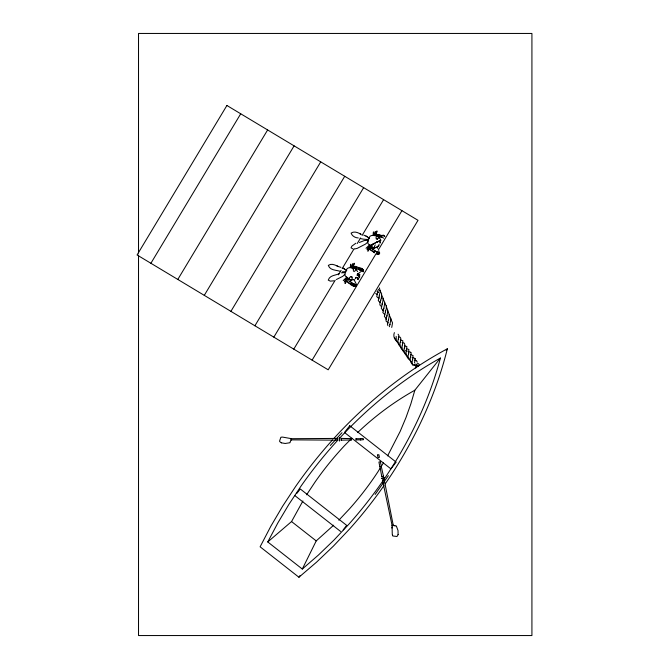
<?xml version="1.0" encoding="UTF-8"?>
<svg xmlns="http://www.w3.org/2000/svg" width="669" height="669" viewBox="0 0 669 669"><rect width="100%" height="100%" fill="white"/><g stroke="black" fill="none" stroke-linecap="round" stroke-linejoin="round"><path stroke-width="1" d="M392.519 535.259L392.444 534.999A8.505 8.404 -6.3 0 1 392.268 534.247L392.034 525.249M391.959 528.075L391.967 527.364M355.247 278.764L356.075 277.301M378.035 246.493L378.83 245.088M351.2 283.355C354.461 281.448 349.653 287.361 350.966 283.648M406.501 350.288L406.627 351.292M384.851 236.391C381.932 232.235 381.322 239.577 380.711 236.458M371.529 248.107L375.041 250.9L374.657 251.887M412.631 359.036L413.049 355.557L410.549 354.587M352.279 266.789L352.504 263.82L351.56 267.065M375.066 234.518L375.292 231.549L374.356 234.794M377.768 291.5L376.756 296.676L379.097 298.742M382.375 303.55L381.271 308.242L382.844 310.349M386.983 315.676L386.063 319.297M388.513 319.698L387.435 324.139L387.911 325.661M356.008 286.173L354.938 285.755L355.222 285.178M379.03 253.626L378.604 253.927L377.818 253.2L376.731 253.911M380.703 300.256L381.397 297.964M382.919 298.508L384.851 302.706L383.83 308.367M386.13 319.046L386.055 321.112L388.296 322.918M386.891 316.019L387.911 310.742L386.565 307.238M389.918 324.49L390.997 318.82L389.057 314.614M350.247 267.483L350.64 264.171L350.916 267.115M373.034 235.212L373.427 231.9L373.712 234.869M358.517 274.633L359.529 276.054C358.601 278.689 360.574 276.799 357.472 278.722M377.609 253.635C377.943 255.483 381.188 251.586 379.005 253.643M352.563 268.737L354.185 263.185L353.608 266.287L353.968 268.386M375.451 235.697L376.973 230.914L376.404 234.008L376.756 236.115M351.526 284.45L347.579 281.85M414.738 362.155L414.504 362.832M385.352 311.93L386.339 308.568L386.214 305.775M414.705 361.377L415.056 358.45L412.53 357.539M357.915 268.645C361.009 271.271 357.572 264.548 353.567 266.881M406.543 349.736L406.869 346.592L404.569 345.764M408.583 352.647L408.876 349.486L406.56 348.7M410.632 355.557L411.126 353.491L410.749 352.262M355.055 285.437L353.943 286.365C353.006 286.131 350.966 285.036 351.752 283.932M378.077 253.986C380.042 253.919 377.283 252.648 376.906 254.069M354.971 285.705L353.976 286.399L354.838 285.88L353.943 286.181L354.394 286.19M379.248 296.158L378.963 297.437M380.786 300.172C380.251 302.263 378.587 305.44 381.589 306.486M381.355 298.123L381.623 293.691L379.841 290.413M383.864 308.2L382.852 312.515L384.792 314.622M385.403 312.214L384.374 316.487L386.289 318.628M390.002 324.348L389.333 326.756M379.206 295.874L380.268 291.5L379.398 287.879M358.969 268.453L358.475 269.415L355.783 268.587M374.205 250.917C376.614 249.662 373.051 254.404 373.561 251.761M381.756 236.174L381.263 237.144L378.579 236.316M396.157 336.373L396.299 340.947L399.276 344.376M408.5 353.667L408.684 353.056L408.082 356.017L408.525 358.651L411.402 362.004M353.332 269.473L353.483 271.346M398.105 534.523L398.013 530.517L396.299 525.901A5.327 5.293 -8 0 1 395.212 525.851L394.861 525.784M378.503 289.251L377.441 291.751L378.202 292.202M346.684 278.889L346.868 278.262M351.2 279.767L350.305 281.331M351.685 279.826L350.238 281.565M369.472 246.618L369.664 245.991M333.881 438.429A472.49 472.49 0 0 1 340.145 431.672C371.412 398.833 407.346 370.258 447.352 348.783C436.38 392.887 417.197 434.683 392.611 472.832A457.613 457.613 0 0 1 385.177 483.904M349.051 279.491C350.247 273.596 354.838 277.627 350.489 280.662M372.349 245.506L371.847 247.221L372.934 249.119L373.795 247.413M337.862 440.102A455.02 455.02 0 0 0 300.858 486.355L288.832 504.493L277.777 523.058L267.759 541.957L302.304 569.043L318.427 555.044L333.99 540.059L348.892 524.178A440.704 440.704 0 0 0 388.781 472.163C411.602 437.016 429.682 398.624 440.411 358.049L414.847 390.219L410.841 403.934L405.932 417.707L400.154 431.446L387.619 455.848M358.885 268.06L362.054 268.662L361.962 270.351C363.334 272.158 363.802 269.239 362.096 269.181L361.795 268.829L363.376 270.008L363.259 271.773M362.113 269.206L361.962 268.654L362.146 269.866L361.511 270.527L358.609 269.256M394.359 332.61C393.096 335.754 394.141 339.76 397.21 341.416M350.472 280.88L351.008 279.684M357.263 275.369L357.614 273.412M379.925 242.671L379.975 243.173L380.251 242.513M379.005 297.279L378.278 300.649L380.092 302.472M357.33 274.34L357.246 275.411M398.105 534.514L397.629 535.585A4.591 4.474 -6.5 0 1 396.901 536.479L392.778 535.986A8.597 8.446 -6.4 0 1 392.519 535.25M377.926 253.099L378.83 253.626L379.39 252.957C380.009 252.012 379.206 255.324 377.174 253.911M391.733 327.442L392.527 322.859L390.554 318.611M380.301 242.379L380.335 241.308M380.736 235.948L380.987 235.496C383.998 236.341 378.52 233.974 376.354 234.61M355.674 269.348L356.493 267.341L354.353 267.792L353.357 269.406M378.462 237.077L379.281 235.07L377.14 235.521L376.028 237.554L376.271 239.076M362.038 270.134L361.653 270.418L362.949 270.569M375.209 244.879L373.561 248.567L372.675 247.597M302.304 569.043L316.22 540.903L333.655 525.198M346.851 277.175L346.366 278.53M374.381 251.937L374.59 252.648M267.759 541.957L291.55 521.561L302.906 500.989M356.301 277.342L355.565 278.48M150.893 263.277L240.723 113.78M177.803 279.441L267.625 129.953M204.279 295.355L294.101 145.859M230.905 311.353L320.735 161.865M254.906 325.77L344.727 176.282M273.83 337.143L363.652 187.655M293.783 349.134L335.202 280.202M338.43 274.834L341.115 270.36M342.194 268.57L354.026 248.876M357.254 243.499L360.482 238.131M362.096 235.446L383.605 199.638M346.341 269.875C347.604 266.555 351.601 267.859 354.169 268.344M346.375 269.816L344.761 274.549L345.396 276.088L349.193 279.349M369.129 237.604C370.392 234.284 374.389 235.588 376.965 236.065M369.171 237.545L367.549 242.278L368.184 243.809L371.981 247.07M312.105 360.148L376.112 253.618M378.269 250.039L401.935 210.651M380.151 468.2L377.968 471.72A314.731 314.731 0 0 1 349.486 508.866L338.84 520.206M381.238 466.444L383.412 462.931M362.188 269.565L363.367 269.791L362.983 271.196M332.51 439.943A472.49 472.49 0 0 0 295.573 486.539L282.644 506.174L270.803 526.302L260.116 546.807L298.926 577.247L300.03 575.524M351.534 280.361L350.222 281.44M374.322 248.09L372.399 249.395M374.046 248.684L374.456 246.978M306.594 494.801L315.183 481.847A324.958 324.958 0 0 1 344.627 445.554L351.869 438.212M446.206 350.506L447.352 348.783M351.869 284.158L352.279 283.221L349.101 281.114M375.125 494.433L388.371 475.642M379.214 253.267L378.545 253.785M362.539 270.485L358.659 273.228M359.01 268.01L358.868 267.324L358.158 267.776M296.768 493.479L300.289 488.989L346.709 525.391L343.197 529.881M346.952 280.997L345.012 283.464L346.584 280.336L349.101 278.128M374.364 252.263L370.827 250.039L369.932 248.534M376.864 246.92L377.416 246.259M370.91 246.309L367.799 251.193L369.74 248.726L371.563 247.605M330.344 445.47L341.984 432.709M344.87 274.374L342.695 276.372L336.407 279.491M369.171 247.555L367.072 249.713L370.517 245.339M346.383 279.826L344.284 281.992L347.729 277.61M357.748 432.458C374.941 416.101 394.108 401.793 414.847 390.219M377.383 242.011C374.071 243.508 380.519 240.38 376.145 242.454M298.926 577.247L316.479 562.236L333.388 546.13L349.544 529.037A457.613 457.613 0 0 0 384.006 485.594M378.11 246.476L379.198 244.645M368.251 241.701L365.483 244.101L357.154 248.4L354.578 248.952M369.505 244.904L366.01 248.299L369.806 246.1M346.709 277.175L343.222 280.57L347.01 278.371M381.422 236.977L383.713 238.164M369.723 248.734L371.546 247.63M440.411 358.049C403.758 378.411 370.852 405.096 342.093 435.527A455.02 455.02 0 0 0 339.258 438.571M376.078 242.496L377.065 241.977M375.468 242.805L370.651 245.214L375.393 242.931M377.759 246.911L375.1 247.881L373.503 247.756M377.6 241.71L380.987 240.112L377.818 241.81M373.57 243.834L374.08 243.6L373.511 243.667M373.26 248.609L372.315 248.876M373.57 248.927L372.39 249.261M359.395 242.479L364.229 240.572L368.402 240.28M339.3 273.621C335.871 275.486 329.758 274.992 328.253 280.127L330.294 281.139L333.848 280.821M377.224 236.216L379.256 235.965L377.341 239.385M354.436 268.495L355.147 268.21M355.875 243.215L351.861 246.142L351.049 247.856L352.814 248.818M351.083 277.025L351.827 277.058M353.993 279.717L350.715 280.027M373.528 247.647L375.2 247.279M381.631 476.646L383.63 476.236M381.38 478.335L384.516 477.691M381.414 478.477L384.55 477.833M382.334 480.066L384.332 479.656M345.614 272.559L341.441 272.843M377.224 253.902L378.52 254.437L379.298 253.242M341.223 440.152L351.267 439.959M342.336 271.806L345.898 271.681M337.736 438.412L290.89 438.705L290.89 439.868L337.736 440.152M356.067 438.705L360.574 438.705M356.067 439.868L360.574 439.868M377.901 235.99L378.98 236.023M341.223 438.412L351.267 438.605M355.097 285.161L354.67 284.534L355.155 284.576M375.025 251.109L378.085 252.857C380.577 254.069 377.91 251.552 377.625 252.38M368.686 239.41L366.997 239.477C369.33 239.46 360.951 239.46 360.089 238.147M398.356 336.9C402.069 336.641 400.497 340.136 400.43 341.943M400.346 339.844L402.855 340.805L402.47 344.861M408.558 351.643L410.875 352.387M417.247 362.155L416.737 360.976L415.24 360.558M415.967 360.608L414.253 360.432M358.291 237.955C355.256 237.863 352.128 236.082 351.1 233.113C354.261 230.864 358.149 232.636 361.101 234.351M402.579 342.829C405.673 342.11 404.686 346.509 404.594 348.365M363.175 271.781L363.234 270.259L361.962 269.599L362.841 270.05M360.031 267.993L361.569 268.328M382.819 235.722L384.357 236.057M377.901 252.297L378.938 252.548M355.114 284.576L356.142 284.827M356.042 285.897L354.67 284.358L352.22 283.38M354.194 286.123L348.674 283.255L346.433 280.294M340.981 267.383C336.9 266.488 332.493 262.407 328.303 265.384C329.959 270.46 336.014 269.992 340.12 271.254M376.07 251.41L377.458 252.088L375.644 251.268M353.274 283.681L354.695 284.409L352.856 283.547M363.769 235.112L367.448 236.91M356.268 268.16L354.553 271.656M358.918 274.449L360.006 274.976L358.158 273.479M281.348 442.828L280.278 442.084A4.591 4.474 -84.9 0 1 279.542 441.189L280.863 437.258A8.597 8.446 -84.8 0 1 281.632 437.141L281.892 437.125A8.505 8.404 -84.7 0 1 282.669 437.108L291.525 438.68L291.425 439.842A5.327 5.277 -86.1 0 0 290.438 441.339L290.304 441.657A5.327 5.293 -86.4 0 0 290.028 442.727L285.161 443.472L281.348 442.828M336.783 265.819L338.313 266.622M359.571 233.548L360.951 234.267M382.618 310.224L383.789 310.868M369.564 238.373L365.935 235.881M346.776 270.644L343.247 268.219M377.099 294.452L375.727 293.515M374.414 252.765L370.024 249.462L369.154 246.259M398.072 334.207L398.916 335.529L398.389 339.024M352.045 268.144L352.956 268.721M407.195 351.225C405.163 347.763 405.84 358.944 409.453 359.119M394.426 337.979L395.153 338.455M401.224 347.261C398.08 345.572 397.194 341.474 398.49 338.33L398.532 338.89M406.61 351.041L405.673 350.322M403.273 350.23C399.794 350.113 399.15 339.793 400.932 342.294M405.33 353.199C401.743 351.886 401.634 346.024 402.512 344.276M407.388 356.159C403.85 354.846 403.616 349.042 404.544 347.286M413.459 364.973C410.147 363.794 409.553 358.032 410.682 356.452M362.941 271.179C360.499 268.01 362.113 272.601 363.05 270.201M343.147 268.152L344.66 269.181M358.358 275.854L359.822 276.941L358.743 275.561M377.015 291.283L378.403 292.604M295.012 495.721L340.621 531.479M291.55 521.561L316.22 540.903M377.232 239.251L376.572 238.54M378.487 236.751L380.435 239.36M355.699 269.022L357.647 271.639M370.032 248.324L370.509 248.776M377.651 252.414L377.575 252.882L379.156 252.907L378.913 250.883M376.789 247.221L377.776 248.35M353.993 279.5L356.376 284.317M381.38 294.46L383.312 298.667L382.233 304.345L382.058 303.726M384.424 302.497L386.222 305.808M387.518 310.575L389.458 314.781L388.421 320.334M356.987 277.752L358.166 279.667L357.555 277.61M378.328 236.993L378.654 237.612M355.54 269.273L355.866 269.883M413.007 365.399C411.502 364.254 412.472 358.659 412.731 359.454M375.752 242.705L375.719 242.638M369.681 247.789L369.514 246.535M346.743 279.383L346.893 280.06M410.615 356.694L410.858 357.714M378.621 237.52L378.746 238.089M381.271 466.477L383.488 476.269M382.476 480.041L392.185 525.867L393.322 525.633L384.19 479.69M379.95 466.745L381.773 476.621M408.567 353.625L408.659 354.219M362.606 269.406L362.657 269.967M415.165 358.76L415.215 359.27M385.428 311.018L385.453 311.662M346.718 278.806L346.701 279.475M356.067 438.555L356.067 440.01M351.267 438.513L351.267 440.06M341.223 438.262L341.223 440.302M339.626 437.685L339.626 440.879M339.484 437.685L339.484 440.879M337.736 438.262L337.736 440.302M138.525 252.966L138.525 33.45L531.922 33.45L531.922 635.55L138.525 635.55L138.525 255.056M349.101 280.261A1.037 0.987 12.7 0 1 348.348 280.002M394.877 525.784A5.327 5.293 -8 0 1 393.205 525.115M363.484 439.65L360.574 440.01L360.574 438.555L363.259 438.58L363.484 439.633M362.815 271.346L363.075 270.945L362.824 271.321M377.517 455.004L378.027 457.638L379.448 457.345L378.855 454.677L377.517 455.004M363.576 270.552L363.384 269.816L363.568 270.535M226.908 105.485L137.078 254.973L328.195 369.806L418.016 220.318L226.908 105.485M349.753 425.743L344.476 432.467L390.905 468.869L396.173 462.145L349.753 425.743M378.027 235.17L377.149 235.53L378.01 235.179M355.239 267.449L354.353 267.801L355.222 267.458M380.36 461.761L378.93 462.053L379.85 466.761L381.363 466.452L380.36 461.761M360.976 270.435L359.512 269.783L360.926 270.435M418.593 365.859A1.254 1.213 -74.7 0 0 418.451 363.702A1.254 1.213 -74.7 0 0 416.703 364.94A1.254 1.213 -74.7 0 0 418.593 365.859M414.646 365.416A1.254 0.702 3.9 0 0 416.678 365.09A1.254 0.702 3.9 0 0 415.014 364.237A1.254 0.702 3.9 0 0 414.646 365.416M416.118 367.624A1.254 0.46 -56.7 0 0 416.854 365.818A1.254 0.46 -56.7 0 0 415.491 367.13A1.254 0.46 -56.7 0 0 416.118 367.624"/></g></svg>
